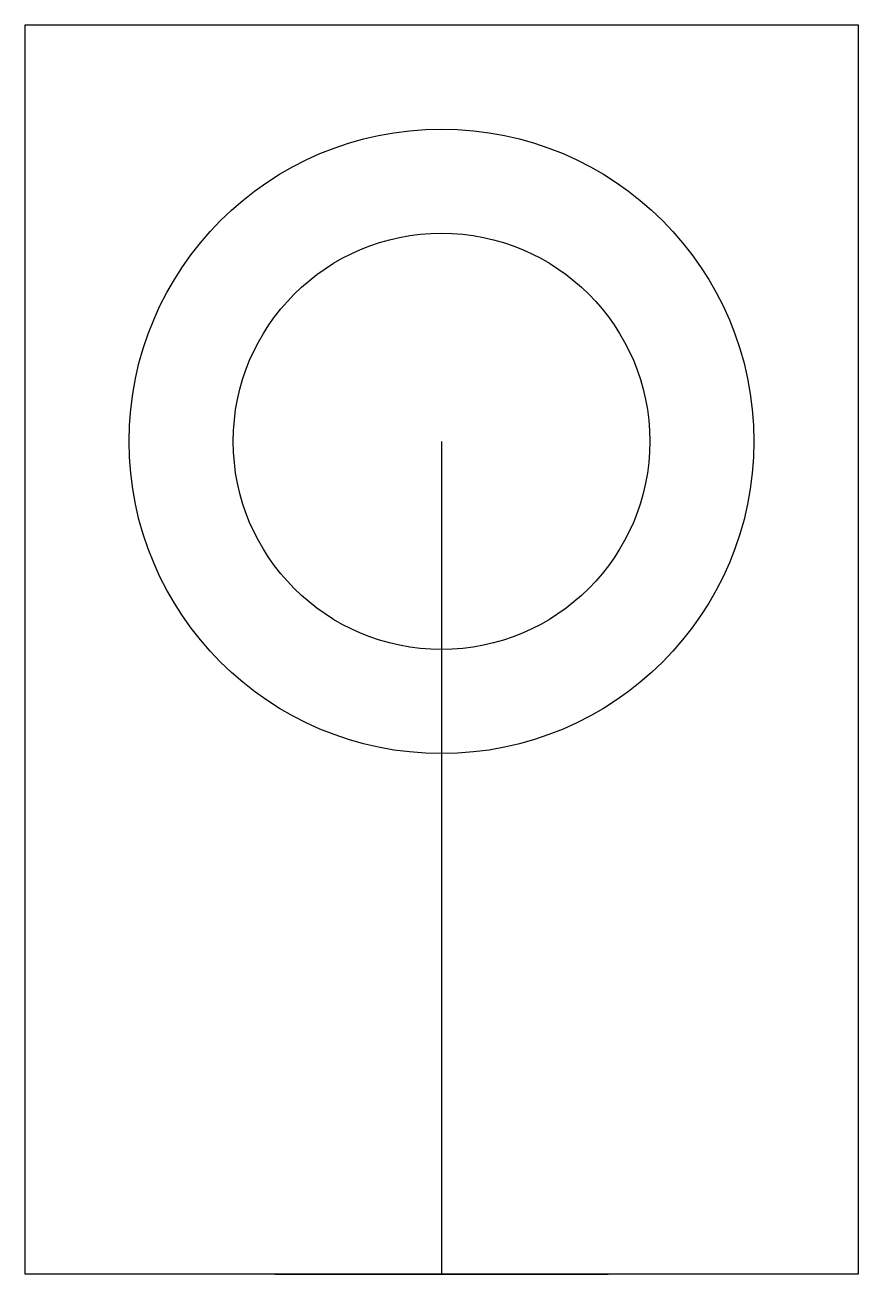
# Model space of a CAD drawing. Header units: centimetres. Extents: x -27 to 18.3, y -76.1 to 11.9.
# Drawn here: x -26.96 to -6.96, y -76.08 to -46.08 of the extents above.
import ezdxf

# ---------------------------------------------------------------- set-up
doc = ezdxf.new("R2010")
doc.units = ezdxf.units.CM
doc.header["$MEASUREMENT"] = 0

msp = doc.modelspace()

# ---------------------------------------------------------------- linework, layer by layer
for p, q in [((-16.96, -56.077), (-16.96, -76.077)), ((-16.96, -76.077), (-20.96, -76.077)), ((-20.96, -76.077, 3), (-20.96, -76.077, 1.5)), ((-20.96, -76.077, 1.5), (-12.96, -76.077, 1.5)), ((-16.96, -76.077), (-12.96, -76.077)), ((-16.96, -76.077), (-12.96, -76.077))]:
    msp.add_line(p, q)
at = {"extrusion": (0, 1, 0)}
for p, q in [((-16.96, -76.077, 1.5), (-18.06, -76.077, 1.5)), ((-16.96, -76.077, 1.5), (-17.96, -76.077, 1.5)), ((-17.96, -76.077, 1.5), (-15.96, -76.077, 1.5)), ((-16.96, -76.077), (-16.96, -76.077, 1.5))]:
    msp.add_line(p, q, dxfattribs=at)
msp.add_lwpolyline([(-26.96, -46.077), (-6.96, -46.077), (-6.96, -66.077), (-6.96, -76.077), (-26.96, -76.077), (-26.96, -56.077)], close=True)
at = {"extrusion": (0, 1, 0), "elevation": -76.077}
for points in [[(15.86, 1.4), (18.06, 1.4), (18.06, 1.5), (18.06, 2.1), (15.86, 2.1), (15.86, 1.5)], [(17.96, 1.5), (15.96, 1.5), (15.96, 2), (17.96, 2)]]:
    msp.add_lwpolyline(points, close=True, dxfattribs=at)
msp.add_polyline3d([(-20.96, -76.077, 0), (-12.96, -76.077, 0), (-12.96, -76.077, 3), (-20.96, -76.077, 3)], close=True)
for centre, radius in [((-16.96, -56.077, 2), 7.5), ((-16.96, -56.077, 6), 5)]:
    msp.add_circle(centre, radius)
at = {"extrusion": (0, 1, 0)}
for centre in [(20.16, 1.5, -76.077), (18.96, 1.5, -76.077), (14.96, 1.5, -76.077), (13.76, 1.5, -76.077)]:
    msp.add_circle(centre, 0.5, dxfattribs=at)

doc.saveas('drawing.dxf')
